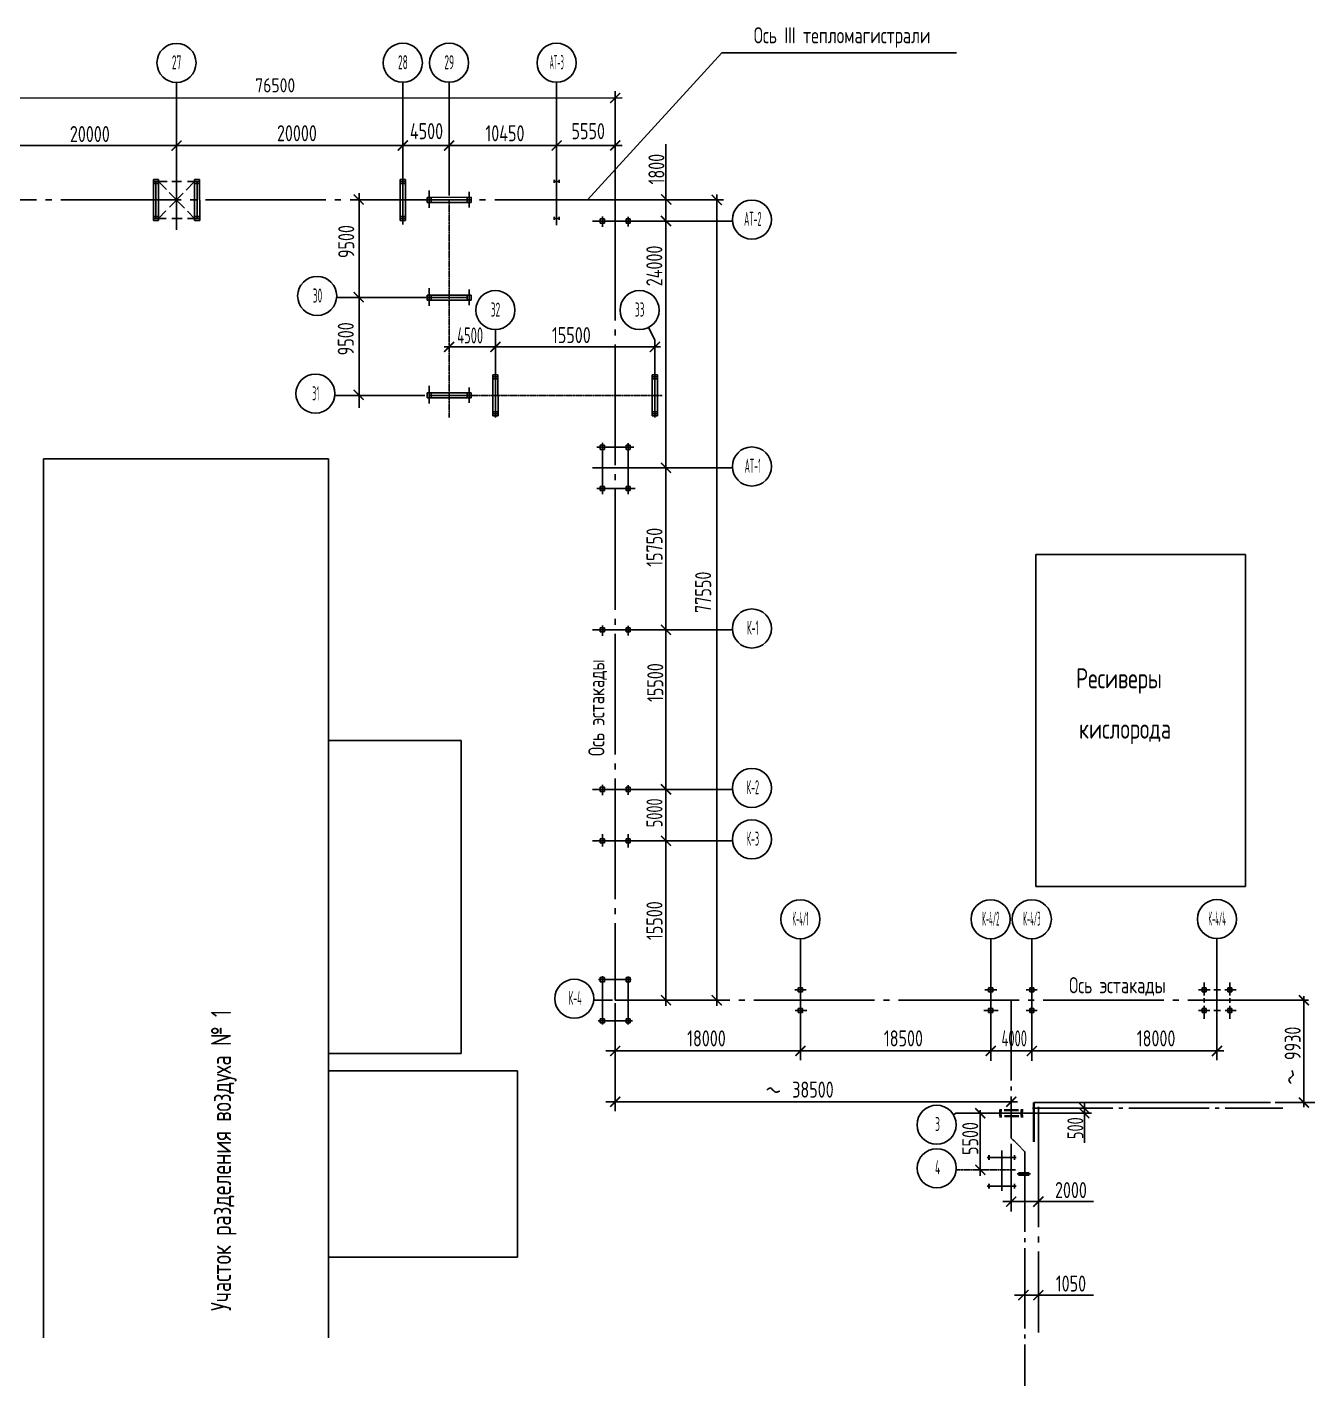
# Model space of a CAD drawing. Header units: inches. Extents: x -228863 to 215834, y 14270 to 189847.
# Drawn here: x -165035 to -149012, y 113899 to 130806 of the extents above; entities that cross this region are included whole.
import ezdxf
from ezdxf.enums import TextEntityAlignment as Align

# ---------------------------------------------------------------- set-up
doc = ezdxf.new("R2010")
doc.units = ezdxf.units.IN
doc.header["$MEASUREMENT"] = 0
doc.linetypes.add('ACAD_ISO04W100', pattern=[30, 24, -3, 0, -3])
doc.linetypes.add('GOST2.303 5', pattern=[24, 20, -1.5, 1, -1.5])
doc.layers.get('0').update_dxf_attribs({"linetype": 'CONTINUOUS', "lineweight": 20})
for name, color, linetype in [('DIM', 2, 'CONTINUOUS'), ('неосновной', 7, 'CONTINUOUS'), ('осевая', 7, 'ACAD_ISO04W100'), ('Размеры', 7, 'CONTINUOUS')]:
    doc.layers.add(name, color=color, linetype=linetype)
doc.styles.add('GOST 2.304', font='CS_Gost2304.shx')
doc.styles.add('SPDS', font='SPDS.shx')

# ---------------------------------------------------------------- blocks, each defined once
blk = doc.blocks.new('_ArchTick')
at = {"color": 0, "linetype": 'ByBlock', "const_width": 0.15}
blk.add_lwpolyline([(-0.5, -0.5), (0.5, 0.5)], dxfattribs=at)

msp = doc.modelspace()

# ---------------------------------------------------------------- linework, layer by layer
at = {"layer": 'DIM', "color": 0, "ltscale": 10}
for centre in [(-163177.002, 130361.908, -256), (-160361.002, 130363.033, -256), (-159785.002, 130363.033, -256), (-158447.402, 130363.033, -256), (-156016.766, 128411.254, -256), (-161426.788, 127461.763, -256), (-159209.002, 127285.136, -256), (-157414.558, 127285.136, -256), (-161448.407, 126245.763, -256), (-156016.766, 125339.254, -256), (-156016.766, 123323.254, -256), (-156016.766, 121339.254, -256), (-156016.766, 120699.254, -256), (-155414.038, 119705.958, -256), (-153046.073, 119705.958, -256), (-152534.073, 119705.958, -256), (-150230.183, 119707.462, -256), (-158227.251, 118716.647, -256), (-153718.199, 117147.723, -256), (-153716.887, 116607.365, -256)]:
    msp.add_circle(centre, 243.101, dxfattribs=at)
at = {"layer": 'неосновной', "linetype": 'Continuous', "ltscale": 100}
for p, q in [((-158063.428, 128657.506, -256), (-156389.475, 130486.839, -256)), ((-156389.475, 130486.839, -256), (-153469.037, 130486.839, -256)), ((-163176.654, 128282.518, -256), (-163176.654, 130118.807, -256)), ((-163176.654, 128338.777, -256), (-163176.654, 130118.259, -256)), ((-160360.654, 128349.033, -256), (-160360.654, 130119.477, -256)), ((-160360.654, 128361.29, -256), (-160360.654, 130119.477, -256)), ((-159784.654, 128712.997, -256), (-159784.654, 130119.614, -256)), ((-158447.054, 128361.29, -256), (-158447.054, 130119.932, -256)), ((-157632.114, 129925.126, -256), (-167848.981, 129922.695, -256)), ((-157717.723, 128656.695, -256), (-157717.723, 130011.709, -256)), ((-157086.007, 129349.09, -256), (-157086.007, 118627.639, -256)), ((-157631.963, 129334.223, -256), (-167848.83, 129331.792, -256)), ((-163464.383, 128400.695, -256), (-163464.86, 128912.695, -256)), ((-163464.86, 128912.695, -256), (-163400.86, 128912.695, -256)), ((-163464.818, 128867.895, -256), (-163464.854, 128906.295, -256)), ((-163464.836, 128887.095, -256), (-163294.014, 128887.095, -256)), ((-163464.818, 128867.895, -256), (-163464.836, 128887.095, -256)), ((-163464.818, 128867.895, -256), (-163464.836, 128887.095, -256)), ((-163464.836, 128887.095, -256), (-163400.836, 128887.095, -256)), ((-163464.812, 128861.495, -256), (-163400.812, 128861.495, -256)), ((-163432.407, 128426.295, -256), (-163432.836, 128887.095, -256)), ((-163432.407, 128426.295, -256), (-163432.836, 128887.095, -256)), ((-163400.383, 128400.695, -256), (-163400.86, 128912.695, -256)), ((-163400.818, 128867.895, -256), (-163400.854, 128906.295, -256)), ((-163400.836, 128887.095, -256), (-163302.565, 128786.113, -256)), ((-163236.313, 128887.095, -256), (-163114.501, 128887.095, -256)), ((-163058.595, 128778.211, -256), (-162952.836, 128887.095, -256)), ((-163040.134, 128887.095, -256), (-162888.836, 128887.095, -256)), ((-162952.383, 128400.695, -256), (-162952.86, 128912.695, -256)), ((-162952.86, 128912.695, -256), (-162888.86, 128912.695, -256)), ((-162952.818, 128867.895, -256), (-162952.854, 128906.295, -256)), ((-162952.818, 128867.895, -256), (-162952.836, 128887.095, -256)), ((-162952.818, 128867.895, -256), (-162952.836, 128887.095, -256)), ((-162952.836, 128887.095, -256), (-162888.836, 128887.095, -256)), ((-162952.812, 128861.495, -256), (-162888.812, 128861.495, -256)), ((-162920.407, 128426.295, -256), (-162920.836, 128887.095, -256)), ((-162920.407, 128426.295, -256), (-162920.836, 128887.095, -256)), ((-162888.383, 128400.695, -256), (-162888.86, 128912.695, -256)), ((-162888.818, 128867.895, -256), (-162888.854, 128906.295, -256)), ((-160392.382, 128400.695, -256), (-160392.859, 128912.695, -256)), ((-160392.859, 128912.695, -256), (-160328.859, 128912.695, -256)), ((-160392.817, 128867.895, -256), (-160392.853, 128906.295, -256)), ((-160392.817, 128867.895, -256), (-160392.835, 128887.095, -256)), ((-160392.835, 128887.095, -256), (-160328.835, 128887.095, -256)), ((-160392.817, 128867.895, -256), (-160392.835, 128887.095, -256)), ((-160392.835, 128887.095, -256), (-160328.835, 128887.095, -256)), ((-160392.811, 128861.495, -256), (-160328.811, 128861.495, -256)), ((-160328.382, 128400.695, -256), (-160328.859, 128912.695, -256)), ((-160328.817, 128867.895, -256), (-160328.853, 128906.295, -256)), ((-158479.218, 128867.895, -256), (-158479.253, 128906.295, -256)), ((-158479.218, 128867.895, -256), (-158479.235, 128887.095, -256)), ((-158479.235, 128887.095, -256), (-158415.235, 128887.095, -256)), ((-158446.806, 128343.028, -256), (-158447.235, 128887.095, -256)), ((-158415.217, 128867.895, -256), (-158415.253, 128906.295, -256)), ((-163266.801, 128749.362, -256), (-163077.461, 128554.8, -256)), ((-163264.652, 128566.063, -256), (-163093.341, 128742.437, -256)), ((-160904.395, 128739.764, -256), (-160904.395, 126071.225, -256)), ((-159509.42, 128689.184, -256), (-160059.82, 128688.671, -256)), ((-160059.82, 128624.671, -256), (-160059.82, 128688.671, -256)), ((-160015.02, 128688.713, -256), (-160053.42, 128688.677, -256)), ((-160034.127, 128556.905, -256), (-160034.329, 128773.678, -256)), ((-160034.22, 128624.695, -256), (-160034.22, 128688.695, -256)), ((-160034.22, 128624.695, -256), (-160034.22, 128688.695, -256)), ((-160008.62, 128624.719, -256), (-160008.62, 128688.719, -256)), ((-159560.62, 128624.671, -256), (-159560.62, 128688.671, -256)), ((-159534.933, 128563.678, -256), (-159535.113, 128756.74, -256)), ((-159535.02, 128624.695, -256), (-159535.02, 128688.695, -256)), ((-159535.02, 128624.695, -256), (-159535.02, 128688.695, -256)), ((-159509.42, 128624.719, -256), (-159509.42, 128689.184, -256)), ((-156454.007, 128723.458, -256), (-156454.007, 118627.639, -256)), ((-163400.407, 128426.295, -256), (-163308.378, 128521.045, -256)), ((-163041.563, 128517.911, -256), (-162952.407, 128426.295, -256)), ((-159509.42, 128625.184, -256), (-160059.82, 128624.671, -256)), ((-160015.02, 128624.713, -256), (-160053.42, 128624.677, -256)), ((-159573.42, 128657.124, -256), (-160034.22, 128656.695, -256)), ((-159573.42, 128657.124, -256), (-160034.22, 128656.695, -256)), ((-160015.02, 128624.713, -256), (-160034.22, 128624.695, -256)), ((-160015.02, 128624.713, -256), (-160034.22, 128624.695, -256)), ((-157717.723, 128656.695, -256), (-156370.313, 128656.695, -256)), ((-163464.431, 128451.895, -256), (-163400.431, 128451.895, -256)), ((-163464.389, 128407.095, -256), (-163464.425, 128445.495, -256)), ((-163464.389, 128407.095, -256), (-163464.425, 128445.495, -256)), ((-163464.407, 128426.295, -256), (-163304.711, 128426.295, -256)), ((-163464.389, 128407.095, -256), (-163464.407, 128426.295, -256)), ((-163464.389, 128407.095, -256), (-163464.407, 128426.295, -256)), ((-163464.407, 128426.295, -256), (-163400.407, 128426.295, -256)), ((-163464.383, 128400.695, -256), (-163400.383, 128400.695, -256)), ((-163400.389, 128407.095, -256), (-163400.425, 128445.495, -256)), ((-163400.389, 128407.095, -256), (-163400.425, 128445.495, -256)), ((-163237.006, 128426.295, -256), (-163104.827, 128426.295, -256)), ((-163041.957, 128426.295, -256), (-162888.407, 128426.295, -256)), ((-162952.431, 128451.895, -256), (-162888.431, 128451.895, -256)), ((-162952.389, 128407.095, -256), (-162952.425, 128445.495, -256)), ((-162952.389, 128407.095, -256), (-162952.425, 128445.495, -256)), ((-162952.389, 128407.095, -256), (-162952.407, 128426.295, -256)), ((-162952.389, 128407.095, -256), (-162952.407, 128426.295, -256)), ((-162952.407, 128426.295, -256), (-162888.407, 128426.295, -256)), ((-162952.383, 128400.695, -256), (-162888.383, 128400.695, -256)), ((-162888.389, 128407.095, -256), (-162888.425, 128445.495, -256)), ((-162888.389, 128407.095, -256), (-162888.425, 128445.495, -256)), ((-160392.43, 128451.895, -256), (-160328.43, 128451.895, -256)), ((-160392.388, 128407.095, -256), (-160392.424, 128445.495, -256)), ((-160392.388, 128407.095, -256), (-160392.424, 128445.495, -256)), ((-160392.388, 128407.095, -256), (-160392.406, 128426.295, -256)), ((-160392.406, 128426.295, -256), (-160328.406, 128426.295, -256)), ((-160392.388, 128407.095, -256), (-160392.406, 128426.295, -256)), ((-160392.406, 128426.295, -256), (-160328.406, 128426.295, -256)), ((-160392.382, 128400.695, -256), (-160328.382, 128400.695, -256)), ((-160328.388, 128407.095, -256), (-160328.424, 128445.495, -256)), ((-160328.388, 128407.095, -256), (-160328.424, 128445.495, -256)), ((-158478.788, 128407.095, -256), (-158478.824, 128445.495, -256)), ((-158478.788, 128407.095, -256), (-158478.806, 128426.295, -256)), ((-158478.806, 128426.295, -256), (-158414.806, 128426.295, -256)), ((-158414.788, 128407.095, -256), (-158414.824, 128445.495, -256)), ((-156259.253, 128393.982, -256), (-157999.034, 128393.982, -256)), ((-157903.323, 128419.613, -256), (-157852.123, 128419.613, -256)), ((-157903.323, 128368.413, -256), (-157903.323, 128419.613, -256)), ((-157903.323, 128368.413, -256), (-157852.123, 128368.413, -256)), ((-157877.723, 128322.045, -256), (-157877.723, 128448.685, -256)), ((-157877.723, 128419.613, -256), (-157852.123, 128419.613, -256)), ((-157852.123, 128368.413, -256), (-157852.123, 128419.613, -256)), ((-157639.503, 128393.982, -256), (-156915.744, 128393.982, -256)), ((-157583.323, 128419.613, -256), (-157532.123, 128419.613, -256)), ((-157583.323, 128368.413, -256), (-157583.323, 128419.613, -256)), ((-157583.323, 128368.413, -256), (-157532.123, 128368.413, -256)), ((-157557.723, 128324.843, -256), (-157557.723, 128445.393, -256)), ((-157557.723, 128419.613, -256), (-157532.123, 128419.613, -256)), ((-157532.123, 128368.413, -256), (-157532.123, 128419.613, -256)), ((-160034.127, 127340.525, -256), (-160034.329, 127557.298, -256)), ((-159534.933, 127347.298, -256), (-159535.113, 127540.36, -256)), ((-159784.654, 127440.695, -256), (-161184.602, 127440.695, -256)), ((-159509.42, 127472.804, -256), (-160059.82, 127472.291, -256)), ((-160059.82, 127408.291, -256), (-160059.82, 127472.291, -256)), ((-159509.42, 127408.804, -256), (-160059.82, 127408.291, -256)), ((-160015.02, 127472.333, -256), (-160053.42, 127472.297, -256)), ((-160015.02, 127408.333, -256), (-160053.42, 127408.297, -256)), ((-160034.22, 127408.315, -256), (-160034.22, 127472.315, -256)), ((-160034.22, 127408.315, -256), (-160034.22, 127472.315, -256)), ((-159573.42, 127440.744, -256), (-160034.22, 127440.315, -256)), ((-159573.42, 127440.744, -256), (-160034.22, 127440.315, -256)), ((-160015.02, 127408.333, -256), (-160034.22, 127408.315, -256)), ((-160015.02, 127408.333, -256), (-160034.22, 127408.315, -256)), ((-160008.62, 127408.339, -256), (-160008.62, 127472.339, -256)), ((-159560.62, 127408.291, -256), (-159560.62, 127472.291, -256)), ((-159535.02, 127408.315, -256), (-159535.02, 127472.315, -256)), ((-159535.02, 127408.315, -256), (-159535.02, 127472.315, -256)), ((-159509.42, 127408.339, -256), (-159509.42, 127472.804, -256)), ((-159208.654, 125949.091, -256), (-159208.654, 127041.717, -256)), ((-157224.654, 126915.121, -256), (-157303.556, 127068.857, -256)), ((-159846.801, 126827.706, -256), (-157154.748, 126827.706, -256)), ((-157224.654, 125949.091, -256), (-157224.654, 126915.121, -256)), ((-159240.382, 125968.695, -256), (-159240.859, 126480.695, -256)), ((-159240.859, 126480.695, -256), (-159176.859, 126480.695, -256)), ((-159240.817, 126435.895, -256), (-159240.853, 126474.295, -256)), ((-159176.382, 125968.695, -256), (-159176.859, 126480.695, -256)), ((-159176.817, 126435.895, -256), (-159176.853, 126474.295, -256)), ((-157256.382, 125968.695, -256), (-157256.859, 126480.695, -256)), ((-157256.859, 126480.695, -256), (-157192.859, 126480.695, -256)), ((-157256.817, 126435.895, -256), (-157256.853, 126474.295, -256)), ((-157192.382, 125968.695, -256), (-157192.859, 126480.695, -256)), ((-157192.817, 126435.895, -256), (-157192.853, 126474.295, -256)), ((-160034.127, 126124.525, -256), (-160034.329, 126341.298, -256)), ((-159534.933, 126131.298, -256), (-159535.113, 126324.36, -256)), ((-159240.817, 126435.895, -256), (-159240.835, 126455.095, -256)), ((-159240.835, 126455.095, -256), (-159176.835, 126455.095, -256)), ((-159240.817, 126435.895, -256), (-159240.835, 126455.095, -256)), ((-159240.835, 126455.095, -256), (-159176.835, 126455.095, -256)), ((-159240.811, 126429.495, -256), (-159176.811, 126429.495, -256)), ((-157256.817, 126435.895, -256), (-157256.835, 126455.095, -256)), ((-157256.835, 126455.095, -256), (-157192.835, 126455.095, -256)), ((-157256.817, 126435.895, -256), (-157256.835, 126455.095, -256)), ((-157256.835, 126455.095, -256), (-157192.835, 126455.095, -256)), ((-157256.811, 126429.495, -256), (-157192.811, 126429.495, -256)), ((-160085.499, 126224.695, -256), (-161206.22, 126224.695, -256)), ((-159509.42, 126256.804, -256), (-160059.82, 126256.291, -256)), ((-160059.82, 126192.291, -256), (-160059.82, 126256.291, -256)), ((-159509.42, 126192.804, -256), (-160059.82, 126192.291, -256)), ((-160015.02, 126256.333, -256), (-160053.42, 126256.297, -256)), ((-160015.02, 126192.333, -256), (-160053.42, 126192.297, -256)), ((-160034.22, 126192.315, -256), (-160034.22, 126256.315, -256)), ((-160034.22, 126192.315, -256), (-160034.22, 126256.315, -256)), ((-159573.42, 126224.744, -256), (-160034.22, 126224.315, -256)), ((-159573.42, 126224.744, -256), (-160034.22, 126224.315, -256)), ((-160015.02, 126192.333, -256), (-160034.22, 126192.315, -256)), ((-160015.02, 126192.333, -256), (-160034.22, 126192.315, -256)), ((-160008.62, 126192.339, -256), (-160008.62, 126256.339, -256)), ((-159560.62, 126192.291, -256), (-159560.62, 126256.291, -256)), ((-159535.02, 126192.315, -256), (-159535.02, 126256.315, -256)), ((-159535.02, 126192.315, -256), (-159535.02, 126256.315, -256)), ((-159509.42, 126192.339, -256), (-159509.42, 126256.804, -256)), ((-159240.43, 126019.895, -256), (-159176.43, 126019.895, -256)), ((-159240.388, 125975.095, -256), (-159240.424, 126013.495, -256)), ((-159240.388, 125975.095, -256), (-159240.424, 126013.495, -256)), ((-159240.388, 125975.095, -256), (-159240.406, 125994.295, -256)), ((-159240.406, 125994.295, -256), (-159176.406, 125994.295, -256)), ((-159240.388, 125975.095, -256), (-159240.406, 125994.295, -256)), ((-159240.406, 125994.295, -256), (-159176.406, 125994.295, -256)), ((-159240.382, 125968.695, -256), (-159176.382, 125968.695, -256)), ((-159176.388, 125975.095, -256), (-159176.424, 126013.495, -256)), ((-159176.388, 125975.095, -256), (-159176.424, 126013.495, -256)), ((-157256.43, 126019.895, -256), (-157192.43, 126019.895, -256)), ((-157256.388, 125975.095, -256), (-157256.424, 126013.495, -256)), ((-157256.388, 125975.095, -256), (-157256.424, 126013.495, -256)), ((-157256.388, 125975.095, -256), (-157256.406, 125994.295, -256)), ((-157256.406, 125994.295, -256), (-157192.406, 125994.295, -256)), ((-157256.388, 125975.095, -256), (-157256.406, 125994.295, -256)), ((-157256.406, 125994.295, -256), (-157192.406, 125994.295, -256)), ((-157256.382, 125968.695, -256), (-157192.382, 125968.695, -256)), ((-157192.388, 125975.095, -256), (-157192.424, 126013.495, -256)), ((-157192.388, 125975.095, -256), (-157192.424, 126013.495, -256)), ((-157877.723, 125506.134, -256), (-157877.723, 125632.774, -256)), ((-157877.723, 125021.238, -256), (-157877.723, 125620.703, -256)), ((-157557.723, 125508.932, -256), (-157557.723, 125629.481, -256)), ((-157557.723, 125019.671, -256), (-157557.723, 125617.41, -256)), ((-157948.123, 125578.013, -256), (-157485.94, 125578.013, -256)), ((-157924.401, 125578.101, -256), (-157518.345, 125578.101, -256)), ((-157903.323, 125603.701, -256), (-157852.123, 125603.701, -256)), ((-157903.323, 125552.501, -256), (-157903.323, 125603.701, -256)), ((-157903.323, 125552.501, -256), (-157852.123, 125552.501, -256)), ((-157877.723, 125603.701, -256), (-157852.123, 125603.701, -256)), ((-157852.123, 125552.501, -256), (-157852.123, 125603.701, -256)), ((-157583.323, 125603.701, -256), (-157532.123, 125603.701, -256)), ((-157583.323, 125552.501, -256), (-157583.323, 125603.701, -256)), ((-157583.323, 125552.501, -256), (-157532.123, 125552.501, -256)), ((-157557.723, 125603.701, -256), (-157532.123, 125603.701, -256)), ((-157532.123, 125552.501, -256), (-157532.123, 125603.701, -256)), ((-156259.253, 125321.982, -256), (-157999.034, 125321.982, -256)), ((-157877.723, 124994.045, -256), (-157877.723, 125120.685, -256)), ((-157557.723, 124996.843, -256), (-157557.723, 125117.393, -256)), ((-157948.123, 125066.013, -256), (-157468.718, 125066.013, -256)), ((-157924.401, 125066.013, -256), (-157518.345, 125066.013, -256)), ((-157903.323, 125091.613, -256), (-157852.123, 125091.613, -256)), ((-157903.323, 125040.413, -256), (-157903.323, 125091.613, -256)), ((-157903.323, 125040.413, -256), (-157852.123, 125040.413, -256)), ((-157877.723, 125091.613, -256), (-157852.123, 125091.613, -256)), ((-157852.123, 125040.413, -256), (-157852.123, 125091.613, -256)), ((-157583.323, 125091.613, -256), (-157532.123, 125091.613, -256)), ((-157583.323, 125040.413, -256), (-157583.323, 125091.613, -256)), ((-157583.323, 125040.413, -256), (-157532.123, 125040.413, -256)), ((-157557.723, 125091.613, -256), (-157532.123, 125091.613, -256)), ((-157532.123, 125040.413, -256), (-157532.123, 125091.613, -256)), ((-156259.253, 123305.982, -256), (-157999.034, 123305.982, -256)), ((-157903.323, 123331.613, -256), (-157852.123, 123331.613, -256)), ((-157903.323, 123280.413, -256), (-157903.323, 123331.613, -256)), ((-157903.323, 123280.413, -256), (-157852.123, 123280.413, -256)), ((-157877.723, 123234.045, -256), (-157877.723, 123360.685, -256)), ((-157877.723, 123331.613, -256), (-157852.123, 123331.613, -256)), ((-157852.123, 123280.413, -256), (-157852.123, 123331.613, -256)), ((-157583.323, 123331.613, -256), (-157532.123, 123331.613, -256)), ((-157583.323, 123280.413, -256), (-157583.323, 123331.613, -256)), ((-157583.323, 123280.413, -256), (-157532.123, 123280.413, -256)), ((-157557.723, 123236.843, -256), (-157557.723, 123357.393, -256)), ((-157557.723, 123331.613, -256), (-157532.123, 123331.613, -256)), ((-157532.123, 123280.413, -256), (-157532.123, 123331.613, -256)), ((-156259.253, 121321.982, -256), (-157999.034, 121321.982, -256)), ((-157903.323, 121347.613, -256), (-157852.123, 121347.613, -256)), ((-157903.323, 121296.413, -256), (-157903.323, 121347.613, -256)), ((-157903.323, 121296.413, -256), (-157852.123, 121296.413, -256)), ((-157877.723, 121250.045, -256), (-157877.723, 121376.685, -256)), ((-157877.723, 121347.613, -256), (-157852.123, 121347.613, -256)), ((-157852.123, 121296.413, -256), (-157852.123, 121347.613, -256)), ((-157583.323, 121347.613, -256), (-157532.123, 121347.613, -256)), ((-157583.323, 121296.413, -256), (-157583.323, 121347.613, -256)), ((-157583.323, 121296.413, -256), (-157532.123, 121296.413, -256)), ((-157557.723, 121252.843, -256), (-157557.723, 121373.393, -256)), ((-157557.723, 121347.613, -256), (-157532.123, 121347.613, -256)), ((-157532.123, 121296.413, -256), (-157532.123, 121347.613, -256)), ((-157877.723, 120612.015, -256), (-157877.723, 120763.128, -256)), ((-157557.723, 120598.024, -256), (-157557.723, 120765.926, -256)), ((-156259.253, 120681.982, -256), (-157999.034, 120681.982, -256)), ((-157903.323, 120707.613, -256), (-157852.123, 120707.613, -256)), ((-157903.323, 120656.413, -256), (-157903.323, 120707.613, -256)), ((-157903.323, 120656.413, -256), (-157852.123, 120656.413, -256)), ((-157877.723, 120707.613, -256), (-157852.123, 120707.613, -256)), ((-157852.123, 120656.413, -256), (-157852.123, 120707.613, -256)), ((-157583.323, 120707.613, -256), (-157532.123, 120707.613, -256)), ((-157583.323, 120656.413, -256), (-157583.323, 120707.613, -256)), ((-157583.323, 120656.413, -256), (-157532.123, 120656.413, -256)), ((-157557.723, 120707.613, -256), (-157532.123, 120707.613, -256)), ((-157532.123, 120656.413, -256), (-157532.123, 120707.613, -256)), ((-155413.69, 119462.857, -256), (-155413.69, 117953.208, -256)), ((-153045.69, 119462.857, -256), (-153045.69, 117945.056, -256)), ((-152533.69, 119462.857, -256), (-152533.69, 117945.056, -256)), ((-150229.835, 119464.36, -256), (-150229.835, 117953.208, -256)), ((-153045.69, 118467.178, -256), (-153045.69, 119102.408, -256)), ((-153045.69, 118334.143, -256), (-153045.69, 119038.864, -256)), ((-157924.401, 118954.013, -256), (-157518.345, 118954.013, -256)), ((-157903.323, 118979.613, -256), (-157852.123, 118979.613, -256)), ((-157903.323, 118928.413, -256), (-157903.323, 118979.613, -256)), ((-157903.323, 118928.413, -256), (-157852.123, 118928.413, -256)), ((-157877.723, 118397.238, -256), (-157877.723, 118996.703, -256)), ((-157877.723, 118979.613, -256), (-157852.123, 118979.613, -256)), ((-157852.123, 118928.413, -256), (-157852.123, 118979.613, -256)), ((-157583.323, 118979.613, -256), (-157532.123, 118979.613, -256)), ((-157583.323, 118928.413, -256), (-157583.323, 118979.613, -256)), ((-157583.323, 118928.413, -256), (-157532.123, 118928.413, -256)), ((-157557.723, 118395.671, -256), (-157557.723, 118993.41, -256)), ((-157557.723, 118979.613, -256), (-157532.123, 118979.613, -256)), ((-157532.123, 118928.413, -256), (-157532.123, 118979.613, -256)), ((-150389.69, 118754.936, -256), (-150389.69, 118916.62, -256)), ((-150069.69, 118754.936, -256), (-150069.69, 118917.665, -256)), ((-157750.137, 118697.294, -256), (-157987.094, 118697.294, -256)), ((-155481.542, 118826.013, -256), (-155339.941, 118826.013, -256)), ((-155439.29, 118851.613, -256), (-155388.09, 118851.613, -256)), ((-155439.29, 118800.413, -256), (-155439.29, 118851.613, -256)), ((-155439.29, 118800.413, -256), (-155388.09, 118800.413, -256)), ((-155413.69, 118851.613, -256), (-155388.09, 118851.613, -256)), ((-155388.09, 118800.413, -256), (-155388.09, 118851.613, -256)), ((-153117.527, 118826.013, -256), (-152967.188, 118826.013, -256)), ((-153071.29, 118851.613, -256), (-153020.09, 118851.613, -256)), ((-153071.29, 118800.413, -256), (-153071.29, 118851.613, -256)), ((-153071.29, 118800.413, -256), (-153020.09, 118800.413, -256)), ((-153045.69, 118851.613, -256), (-153020.09, 118851.613, -256)), ((-153020.09, 118800.413, -256), (-153020.09, 118851.613, -256)), ((-152604.279, 118826.013, -256), (-152468.789, 118826.013, -256)), ((-152559.29, 118851.613, -256), (-152508.09, 118851.613, -256)), ((-152559.29, 118800.413, -256), (-152559.29, 118851.613, -256)), ((-152559.29, 118800.413, -256), (-152508.09, 118800.413, -256)), ((-152533.69, 118851.613, -256), (-152508.09, 118851.613, -256)), ((-152508.09, 118800.413, -256), (-152508.09, 118851.613, -256)), ((-150459.294, 118826.013, -256), (-150314.783, 118826.013, -256)), ((-150415.29, 118851.613, -256), (-150364.09, 118851.613, -256)), ((-150415.29, 118800.413, -256), (-150415.29, 118851.613, -256)), ((-150415.29, 118800.413, -256), (-150364.09, 118800.413, -256)), ((-150389.69, 118851.613, -256), (-150364.09, 118851.613, -256)), ((-150389.69, 118668.583, -256), (-150389.69, 118721.891, -256)), ((-150364.09, 118800.413, -256), (-150364.09, 118851.613, -256)), ((-150267.707, 118826.013, -256), (-150187.149, 118826.013, -256)), ((-150133.791, 118826.013, -256), (-149990.702, 118826.013, -256)), ((-150095.29, 118851.613, -256), (-150044.09, 118851.613, -256)), ((-150095.29, 118800.413, -256), (-150095.29, 118851.613, -256)), ((-150095.29, 118800.413, -256), (-150044.09, 118800.413, -256)), ((-150069.69, 118851.613, -256), (-150044.09, 118851.613, -256)), ((-150069.69, 118663.356, -256), (-150069.69, 118725.027, -256)), ((-150044.09, 118800.413, -256), (-150044.09, 118851.613, -256)), ((-149148.334, 118750.079, -256), (-149148.334, 117365.657, -256)), ((-157717.723, 118660.343, -256), (-157717.723, 117316.57, -256)), ((-155480.134, 118570.013, -256), (-155332.16, 118570.013, -256)), ((-155439.29, 118595.613, -256), (-155388.09, 118595.613, -256)), ((-155439.29, 118544.413, -256), (-155439.29, 118595.613, -256)), ((-155439.29, 118544.413, -256), (-155388.09, 118544.413, -256)), ((-155413.69, 118595.613, -256), (-155388.09, 118595.613, -256)), ((-155388.09, 118544.413, -256), (-155388.09, 118595.613, -256)), ((-153131.717, 118570.013, -256), (-152952.816, 118570.013, -256)), ((-153071.29, 118595.613, -256), (-153020.09, 118595.613, -256)), ((-153071.29, 118544.413, -256), (-153071.29, 118595.613, -256)), ((-153071.29, 118544.413, -256), (-153020.09, 118544.413, -256)), ((-153045.69, 118595.613, -256), (-153020.09, 118595.613, -256)), ((-153020.09, 118544.413, -256), (-153020.09, 118595.613, -256)), ((-152604.942, 118570.013, -256), (-152466.343, 118570.013, -256)), ((-152559.29, 118595.613, -256), (-152508.09, 118595.613, -256)), ((-152559.29, 118544.413, -256), (-152559.29, 118595.613, -256)), ((-152559.29, 118544.413, -256), (-152508.09, 118544.413, -256)), ((-152533.69, 118595.613, -256), (-152508.09, 118595.613, -256)), ((-152508.09, 118544.413, -256), (-152508.09, 118595.613, -256)), ((-150461.74, 118570.013, -256), (-150318.949, 118570.013, -256)), ((-150415.29, 118595.613, -256), (-150364.09, 118595.613, -256)), ((-150415.29, 118544.413, -256), (-150415.29, 118595.613, -256)), ((-150415.29, 118544.413, -256), (-150364.09, 118544.413, -256)), ((-150389.69, 118467.178, -256), (-150389.69, 118628.863, -256)), ((-150389.69, 118595.613, -256), (-150364.09, 118595.613, -256)), ((-150364.09, 118544.413, -256), (-150364.09, 118595.613, -256)), ((-150268.735, 118570.013, -256), (-150183.99, 118570.013, -256)), ((-150129.59, 118570.013, -256), (-149990.702, 118570.013, -256)), ((-150095.29, 118595.613, -256), (-150044.09, 118595.613, -256)), ((-150095.29, 118544.413, -256), (-150095.29, 118595.613, -256)), ((-150095.29, 118544.413, -256), (-150044.09, 118544.413, -256)), ((-150069.69, 118467.178, -256), (-150069.69, 118629.908, -256)), ((-150069.69, 118595.613, -256), (-150044.09, 118595.613, -256)), ((-150044.09, 118544.413, -256), (-150044.09, 118595.613, -256)), ((-157928.942, 118442.013, -256), (-157501.902, 118442.013, -256)), ((-157903.323, 118467.613, -256), (-157852.123, 118467.613, -256)), ((-157903.323, 118416.413, -256), (-157903.323, 118467.613, -256)), ((-157903.323, 118416.413, -256), (-157852.123, 118416.413, -256)), ((-157877.723, 118467.613, -256), (-157852.123, 118467.613, -256)), ((-157852.123, 118416.413, -256), (-157852.123, 118467.613, -256)), ((-157583.323, 118467.613, -256), (-157532.123, 118467.613, -256)), ((-157583.323, 118416.413, -256), (-157583.323, 118467.613, -256)), ((-157583.323, 118416.413, -256), (-157532.123, 118416.413, -256)), ((-157557.723, 118467.613, -256), (-157532.123, 118467.613, -256)), ((-157532.123, 118416.413, -256), (-157532.123, 118467.613, -256)), ((-150144.78, 118066.313, -256), (-157836.622, 118066.313, -256)), ((-152711.602, 117434.313, -256), (-157836.622, 117434.313, -256)), ((-151880.069, 117414.662, -256), (-151880.069, 116924.212, -256)), ((-153478.103, 117291.285, -256), (-153509.552, 117272.481, -256)), ((-153174.82, 117329.436, -256), (-153174.82, 116512.528, -256)), ((-153171.217, 117291.285, -256), (-151790.605, 117291.285, -256)), ((-152907.704, 116327.725, -256), (-152907.704, 116826.32, -256)), ((-152789.69, 116911.72, -256), (-152789.69, 116068.112, -256)), ((-153087.564, 116740.891, -256), (-152727.109, 116740.891, -256)), ((-153076.106, 116760.781, -256), (-153057.542, 116760.781, -256)), ((-153076.106, 116721.001, -256), (-153057.542, 116721.001, -256)), ((-153066.824, 116760.781, -256), (-153066.824, 116721.001, -256)), ((-152759.192, 116760.781, -256), (-152740.628, 116760.781, -256)), ((-152759.192, 116740.891, -256), (-152740.628, 116740.891, -256)), ((-152759.192, 116721.001, -256), (-152740.628, 116721.001, -256)), ((-152749.91, 116760.781, -256), (-152749.91, 116721.001, -256)), ((-152698.174, 116547.909, -256), (-152565.855, 116547.909, -256)), ((-152698.134, 116522.833, -256), (-152565.815, 116522.833, -256)), ((-152687.986, 116545.956, -256), (-152698.096, 116545.956, -256)), ((-152687.986, 116524.74, -256), (-152698.096, 116524.74, -256)), ((-152687.986, 116545.956, -256), (-152687.986, 116524.74, -256)), ((-152575.97, 116545.956, -256), (-152575.97, 116524.74, -256)), ((-152575.97, 116545.956, -256), (-152565.86, 116545.956, -256)), ((-152575.97, 116524.74, -256), (-152565.86, 116524.74, -256)), ((-153090.255, 116382.871, -256), (-152728.206, 116382.871, -256)), ((-153076.106, 116402.761, -256), (-153057.542, 116402.761, -256)), ((-153076.106, 116362.981, -256), (-153057.542, 116362.981, -256)), ((-153066.824, 116402.761, -256), (-153066.824, 116362.981, -256)), ((-152757.866, 116402.761, -256), (-152739.302, 116402.761, -256)), ((-152757.866, 116382.871, -256), (-152739.302, 116382.871, -256)), ((-152757.866, 116362.981, -256), (-152739.302, 116362.981, -256)), ((-152748.584, 116402.761, -256), (-152748.584, 116362.981, -256)), ((-151766.383, 116191.307, -256), (-152896.043, 116191.307, -256)), ((-151766.383, 115028.456, -256), (-152750.473, 115028.456, -256))]:
    msp.add_line(p, q, dxfattribs=at)
at = {"layer": 'неосновной', "linetype": 'Continuous', "lineweight": 25, "ltscale": 100}
for p, q in [((-164832.181, 125434.525, -256), (-161285.671, 125434.525, -256)), ((-164832.181, 125434.525, -256), (-164832.181, 114497.524)), ((-161285.671, 114497.524), (-161285.671, 125434.525, -256)), ((-152485.971, 124246.028, -256), (-149876.657, 124246.028, -256)), ((-152485.971, 124246.028, -256), (-152485.971, 120111.226, -256)), ((-149876.657, 124246.028, -256), (-149876.657, 120111.226, -256)), ((-159635.544, 121929.347, -256), (-161285.671, 121929.347, -256)), ((-159635.544, 121929.347, -256), (-159635.544, 118034.551, -256)), ((-152485.971, 120111.226, -256), (-149876.657, 120111.226, -256)), ((-159635.544, 118034.551, -256), (-161285.671, 118034.551, -256)), ((-158933.94, 117821.1, -256), (-161285.671, 117821.1, -256)), ((-158933.94, 117821.1, -256), (-158933.94, 115498.538, -256)), ((-152507.126, 117424.285, -259.529), (-149565.365, 117424.285)), ((-158933.94, 115498.538, -256), (-161285.671, 115498.538, -256)), ((-161285.671, 115498.538, -256), (-160273.105, 115498.538, -256))]:
    msp.add_line(p, q, dxfattribs=at)
at = {"layer": 'неосновной', "lineweight": 35, "ltscale": 100}
for p, q in [((-152507.126, 117424.285, -259.529), (-152507.126, 116937.147, -215.353)), ((-152877.215, 117327.75, -256), (-152699.453, 117327.75, -256)), ((-152872.759, 117254.829, -230.568), (-152694.107, 117254.903, -22.746))]:
    msp.add_line(p, q, dxfattribs=at)
at = {"layer": 'неосновной', "ltscale": 50}
msp.add_line((-149507.403, 117424.285), (-149012.327, 117424.285), dxfattribs=at)
at = {"layer": 'неосновной', "lineweight": 40, "ltscale": 100}
for p, q in [((-152936.876, 117327.75, -256), (-152907.704, 117327.75, -256)), ((-152936.876, 117254.82, -256), (-152907.704, 117254.82, -256))]:
    msp.add_line(p, q, dxfattribs=at)
at = {"layer": 'неосновной', "linetype": 'Continuous', "lineweight": 40, "ltscale": 100}
for p, q in [((-152671.676, 117327.75, -256), (-152642.504, 117327.75, -256)), ((-152671.676, 117254.82, -256), (-152642.504, 117254.82, -256))]:
    msp.add_line(p, q, dxfattribs=at)
at = {"layer": 'неосновной', "linetype": 'Continuous', "ltscale": 100}
for points in [[(-149306.969, 117663.073, -256), (-149322.113, 117679.248, -256), (-149357.335, 117716.867, -256), (-149265.77, 117754.05, -256), (-149287.139, 117801.396, -256), (-149297.162, 117823.605, -256)], [(-155830.362, 117578.028, -256), (-155814.187, 117593.172, -256), (-155776.568, 117628.394, -256), (-155739.385, 117536.829, -256), (-155692.04, 117558.198, -256), (-155669.831, 117568.222, -256)]]:
    msp.add_open_spline(points, degree=3, knots=[0, 0, 0, 0, 53.798916226, 125.121497083, 188.137191428, 188.137191428, 188.137191428, 188.137191428], dxfattribs=at)
at = {"layer": 'осевая', "linetype": 'GOST2.303 5', "ltscale": 75}
for p, q in [((-157717.723, 128656.695, -256), (-167650.093, 128656.695, -256)), ((-157717.723, 128656.695, -256), (-157717.723, 118698.013, -256)), ((-149091.24, 118698.013, -256), (-157717.723, 118698.013, -256)), ((-152452.646, 117372.176, -256), (-152452.646, 114562.382))]:
    msp.add_line(p, q, dxfattribs=at)
at = {"layer": 'осевая'}
for p, q in [((-159784.654, 125949.091, -256), (-159784.654, 128657.075, -256)), ((-157135.371, 126224.695, -256), (-159788.749, 126224.695, -256)), ((-152789.69, 116982.343, -256), (-152621.341, 116813.995, -256)), ((-153474.616, 116587.285, -256), (-152736.572, 116587.285, -256)), ((-152717.973, 116535.465, -256), (-152552.187, 116535.465, -256))]:
    msp.add_line(p, q, dxfattribs=at)
at = {"layer": 'осевая', "linetype": 'GOST2.303 5', "ltscale": 50}
for p, q in [((-152789.69, 118698.013, -256), (-152789.69, 116982.343, -256)), ((-152525.997, 117355.285, -253.272), (-149409.288, 117355.285)), ((-153478.103, 117291.285, -256), (-152577.573, 117291.285, -256)), ((-152621.341, 116813.995, -256), (-152621.341, 113899.485, -256))]:
    msp.add_line(p, q, dxfattribs=at)
at = {"layer": 'осевая', "linetype": 'ByBlock', "lineweight": 40}
for p, q in [((-152922.29, 117254.82, -256), (-152922.29, 117327.75, -256)), ((-152657.09, 117254.82, -256), (-152657.09, 117327.75, -256))]:
    msp.add_line(p, q, dxfattribs=at)

# ---------------------------------------------------------------- block references
at = {"layer": 'Размеры', "ltscale": 50, "xscale": 125, "yscale": 125, "zscale": 125}
for p in [(-157717.723, 129925.105, -256), (-163176.654, 129332.903, -256), (-160360.654, 129333.573, -256), (-159784.654, 129333.71, -256), (-158447.054, 129334.029, -256), (-157717.723, 129334.202, -256), (-159784.654, 126827.706, -256), (-159208.654, 126827.706, -256), (-157224.654, 126827.706, -256), (-157717.723, 118066.313, -256), (-155413.69, 118066.313, -256), (-153045.69, 118066.313, -256), (-152533.69, 118066.313, -256), (-150229.835, 118066.313, -256), (-157717.723, 117434.313, -256), (-152789.69, 117434.313, -256), (-152789.69, 116191.307, -256), (-152452.646, 116191.307, -256), (-152637.961, 115028.456, -256), (-152452.646, 115028.456, -256)]:
    msp.add_blockref('_ArchTick', p, dxfattribs=at)
at = {"layer": 'Размеры', "ltscale": 200, "xscale": 125, "yscale": 125, "zscale": 125, "rotation": 90}
for p in [(-160910.403, 128662.703, -256), (-157082.636, 128662.703, -256), (-156454.007, 128656.695, -256), (-157086.007, 128393.982, -256), (-160910.403, 127446.703, -256), (-160910.403, 126230.703, -256), (-157086.007, 125321.982, -256), (-157086.007, 123305.982, -256), (-157086.007, 121321.982, -256), (-157086.007, 120681.982, -256), (-157086.007, 118698.013, -256), (-156454.007, 118698.013, -256), (-149148.334, 118698.013, -256), (-153174.82, 117291.285, -256), (-151880.069, 117355.285, -256), (-151880.069, 117291.285, -256), (-149148.334, 117424.285, -256), (-153174.82, 116587.285, -256)]:
    msp.add_blockref('_ArchTick', p, dxfattribs=at)

# ---------------------------------------------------------------- texts
at = {"ltscale": 6.666667, "char_height": 200, "attachment_point": 5, "rotation": 90, "style": 'GOST 2.304'}
for s, insert in [('\\A1;{\\W0.9;1800}', (-157205.053, 129039.88, -256)), ('\\A1;{\\W0.9;9500}', (-161064.417, 128138.31, -256)), ('\\A1;{\\W0.9;24000}', (-157231.101, 127835.223, -256)), ('\\A1;{\\W0.9;9500}', (-161070.426, 126928.318, -256)), ('\\A1;{\\W0.9;15750}', (-157229.412, 124334.005, -256)), ('\\A1;{\\W0.9;77550}', (-156623.643, 123774.305, -256)), ('\\A1;{\\W0.9;15500}', (-157219.434, 122650.278, -256)), ('\\A1;{\\W0.8;5000}', (-157229.412, 121029.583, -256)), ('\\A1;{\\W0.9;15500}', (-157229.412, 119687.957, -256)), ('\\A1;{\\W0.9;9930}', (-149287.894, 118161.212, -256)), ('\\A1;{\\W0.9;5500}', (-153299.833, 116976.939, -256)), ('\\A1;{\\W0.8;500}', (-151992.303, 117105.639, -256))]:
    msp.add_mtext(s, dxfattribs=dict(at, insert=insert))
at = {"layer": 'DIM', "color": 0, "style": 'GOST 2.304'}
for s, width, p in [('27', 0.6, (-163175.438, 130369.147, -256)), ('28', 0.6, (-160359.438, 130370.272, -256)), ('29', 0.6, (-159783.438, 130370.272, -256)), ('АТ-3', 0.35, (-158445.838, 130370.272, -256)), ('АТ-2', 0.5, (-156005.775, 128421.25, -256)), ('30', 0.6, (-161422.104, 127466.473, -256)), ('32', 0.6, (-159207.438, 127292.375, -256)), ('33', 0.6, (-157412.994, 127292.375, -256)), ('31', 0.5, (-161443.723, 126250.473, -256)), ('АТ-1', 0.5, (-156005.775, 125349.25, -256)), ('К-1', 0.5, (-156005.775, 123333.25, -256)), ('К-2', 0.5, (-156005.775, 121349.25, -256)), ('К-3', 0.5, (-156005.775, 120709.25, -256)), ('К-4/1', 0.35, (-155412.474, 119713.197, -256)), ('К-4/2', 0.35, (-153044.509, 119713.197, -256)), ('К-4/3', 0.35, (-152532.509, 119713.197, -256)), ('К-4/4', 0.35, (-150228.619, 119714.7, -256)), ('К-4', 0.5, (-158216.26, 118726.643, -256)), ('3', 0.6, (-153707.208, 117157.719, -256)), ('4', 0.6, (-153705.896, 116617.361, -256))]:
    msp.add_text(s, height=175, dxfattribs=dict(at, width=width)).set_placement(p, align=Align.MIDDLE_CENTER)
at = {"layer": 'DIM', "color": 0, "linetype": 'Continuous', "style": 'SPDS', "width": 0.9}
for s, p in [('Ресиверы ', (-151982.78, 122579.105, -256)), ('кислорода', (-151946.554, 121952.248, -256))]:
    msp.add_text(s, height=250, dxfattribs=at).set_placement(p)
msp.add_text('Участок разделения воздуха № 1', height=250, rotation=90, dxfattribs=at).set_placement((-162497.585, 114830.885, -256))
at = {"layer": 'DIM', "color": 0, "linetype": 'Continuous', "attachment_point": 5, "style": 'SPDS'}
for s, insert, char_height in [('\\A1;{\\W0.9;Ось III тепломагистрали}', (-154894.879, 130678.218, -256), 200), ('\\A1;76500', (-161948.462, 130082.662, -256), 175), ('\\A1;{\\W0.9;20000}', (-164255.241, 129475.822, -256), 200), ('\\A1;{\\W0.9;20000}', (-161678.433, 129486.25, -256), 200), ('\\A1;{\\W0.9;4500}', (-160066.074, 129511.962, -256), 200), ('\\A1;{\\W0.9;10450}', (-159089.76, 129485.767, -256), 200), ('\\A1;{\\W0.9;5550}', (-158053.65, 129511.962, -256), 200), ('\\A1;{\\W0.7;4500}', (-159522.281, 126970.032, -256), 200), ('\\A1;{\\W0.9;15500}', (-158263.391, 126974.095, -256), 200), ('\\A1;{\\W0.9;Ось эстакады}', (-151468.825, 118868.741, -256), 200), ('\\A1;{\\W0.9;18000}', (-156582.279, 118223.135, -256), 200), ('\\A1;{\\W0.9;18500}', (-154131.509, 118223.135, -256), 200), ('\\A1;{\\W0.7;4000}', (-152752.448, 118223.135, -256), 200), ('\\A1;{\\W0.9;18000}', (-150987.559, 118223.135, -256), 200), ('\\A1;{\\W0.9;38500}', (-155257.268, 117585.238, -256), 200), ('\\A1;{\\W0.9;2000}', (-152047.013, 116335.084, -256), 200), ('\\A1;{\\W0.9;1050}', (-152047.013, 115172.234, -256), 200)]:
    msp.add_mtext(s, dxfattribs=dict(at, insert=insert, char_height=char_height))
at = {"layer": 'DIM', "color": 0, "linetype": 'Continuous', "insert": (-157936.349, 122337.749, -256), "char_height": 200, "attachment_point": 5, "rotation": 90, "style": 'SPDS'}
msp.add_mtext('\\A1;{\\W0.9;Ось эстакады}', dxfattribs=at)

doc.saveas('drawing.dxf')
